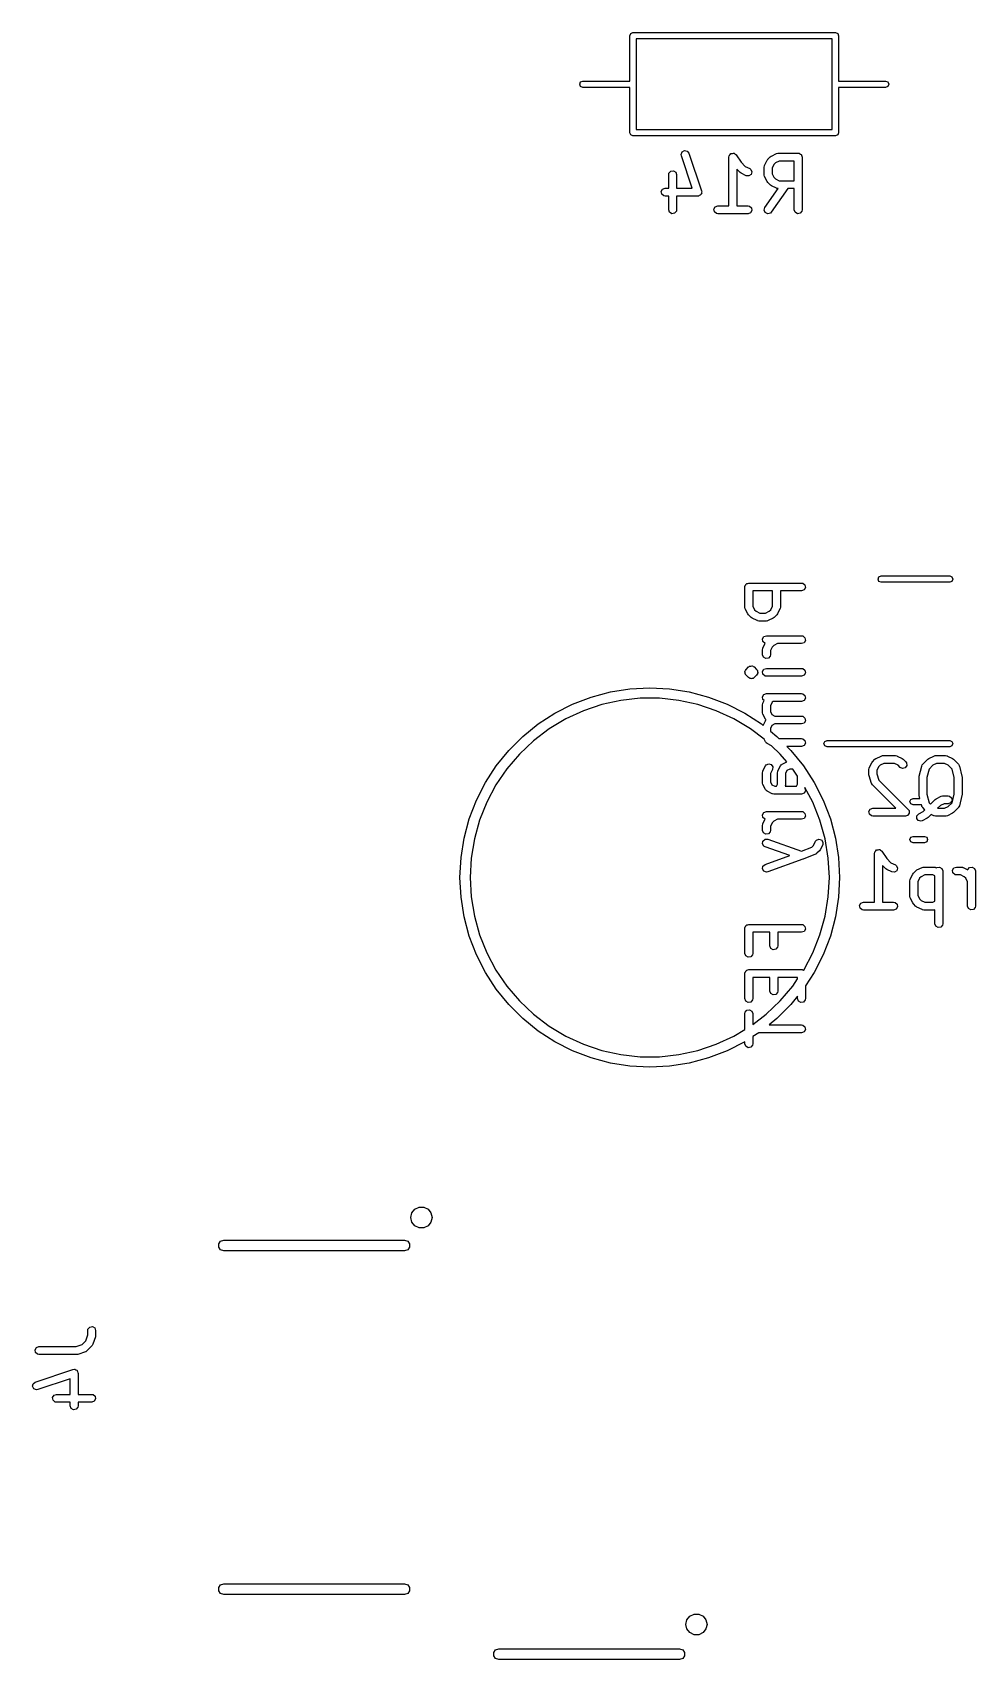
# Model space of a CAD drawing. Extents: x 18.8 to 66.9, y -79.6 to -14.3.
# Drawn here: x 18.79 to 36.67, y -45.22 to -14.35 of the extents above; entities that cross this region are included whole.
import ezdxf

# ---------------------------------------------------------------- set-up
doc = ezdxf.new("R2010")
doc.units = 0
doc.layers.add('BLACK', color=7, linetype='CONTINUOUS')

msp = doc.modelspace()

# ---------------------------------------------------------------- linework, layer by layer
at = {"layer": 'BLACK', "linetype": 'CONTINUOUS'}
for p, q in [((30.12, -14.41), (30.1376, -14.3676)), ((30.12, -15.27), (30.12, -14.41)), ((30.1376, -14.3676), (30.18, -14.35)), ((30.18, -14.35), (34.02, -14.35)), ((30.24, -14.47), (30.24, -16.19)), ((33.96, -14.47), (30.24, -14.47)), ((33.96, -16.19), (33.96, -14.47)), ((34.02, -14.35), (34.0624, -14.3676)), ((34.0624, -14.3676), (34.08, -14.41)), ((34.08, -14.41), (34.08, -15.27)), ((29.17, -15.33), (29.1876, -15.2876)), ((29.1876, -15.3724), (29.17, -15.33)), ((29.1876, -15.2876), (29.23, -15.27)), ((29.23, -15.39), (29.1876, -15.3724)), ((29.23, -15.27), (30.12, -15.27)), ((30.12, -15.39), (29.23, -15.39)), ((30.12, -16.25), (30.12, -15.39)), ((34.08, -15.27), (34.97, -15.27)), ((34.97, -15.39), (34.08, -15.39)), ((34.08, -15.39), (34.08, -16.25)), ((34.97, -15.27), (35.0124, -15.2876)), ((35.0124, -15.3724), (34.97, -15.39)), ((35.0124, -15.2876), (35.03, -15.33)), ((35.03, -15.33), (35.0124, -15.3724)), ((30.1376, -16.2924), (30.12, -16.25)), ((30.18, -16.31), (30.1376, -16.2924)), ((34.02, -16.31), (30.18, -16.31)), ((30.24, -16.19), (33.96, -16.19)), ((34.0624, -16.2924), (34.02, -16.31)), ((34.08, -16.25), (34.0624, -16.2924)), ((31.0965, -16.663), (31.1153, -16.6152)), ((31.1003, -16.6887), (31.0965, -16.663)), ((31.1153, -16.6152), (31.1604, -16.5908)), ((31.1604, -16.5908), (31.2107, -16.6011)), ((31.2107, -16.6011), (31.2426, -16.6413)), ((31.2426, -16.6413), (31.4807, -17.3556)), ((32.009, -16.6794), (32.0247, -16.6643)), ((32.0247, -16.6643), (32.0387, -16.6477)), ((32.0387, -16.6477), (32.0429, -16.6469)), ((32.0429, -16.6469), (32.0461, -16.6439)), ((32.0461, -16.6439), (32.0678, -16.6425)), ((32.0678, -16.6425), (32.0892, -16.6388)), ((32.0892, -16.6388), (32.0929, -16.6409)), ((32.0929, -16.6409), (32.0973, -16.6406)), ((32.0973, -16.6406), (32.1148, -16.6535)), ((32.1148, -16.6535), (32.1336, -16.6644)), ((32.1336, -16.6644), (32.1351, -16.6685)), ((32.8046, -16.6932), (32.8998, -16.6455)), ((32.8998, -16.6455), (32.9248, -16.6381)), ((32.9248, -16.6381), (32.9291, -16.6392)), ((32.9291, -16.6392), (32.9333, -16.6376)), ((32.9333, -16.6376), (33.3143, -16.6376)), ((33.3143, -16.6376), (33.324, -16.6393)), ((33.324, -16.6393), (33.3273, -16.6388)), ((33.3273, -16.6388), (33.3302, -16.6404)), ((33.3302, -16.6404), (33.3399, -16.6421)), ((33.3399, -16.6421), (33.3549, -16.6547)), ((33.3549, -16.6547), (33.3717, -16.6644)), ((33.3717, -16.6644), (33.3741, -16.6708)), ((30.8958, -16.981), (30.9464, -16.9721)), ((30.9464, -16.9721), (30.9908, -16.9977)), ((31.3055, -17.3043), (31.1003, -16.6887)), ((32.0012, -16.7126), (32.0057, -16.687)), ((32.0012, -17.6376), (32.0012, -16.7126)), ((32.0057, -16.687), (32.0085, -16.6837)), ((32.0085, -16.6837), (32.009, -16.6794)), ((32.1351, -16.6685), (32.1386, -16.671)), ((32.1386, -16.671), (32.2297, -16.8077)), ((32.2136, -17.0037), (32.1512, -16.9413)), ((32.1512, -16.9413), (32.1512, -17.6376)), ((32.2297, -16.8077), (32.3111, -16.8891)), ((32.3111, -16.8891), (32.3954, -16.9313)), ((32.3954, -16.9313), (32.4164, -16.9468)), ((32.4164, -16.9468), (32.4368, -16.9938)), ((32.6679, -16.9031), (32.6724, -16.8774)), ((32.6679, -17.046), (32.6679, -16.9031)), ((32.6724, -16.8774), (32.6753, -16.874)), ((32.6753, -16.874), (32.6758, -16.8696)), ((32.6758, -16.8696), (32.7234, -16.7743)), ((32.7234, -16.7743), (32.7368, -16.7563)), ((32.7368, -16.7563), (32.7374, -16.7548)), ((32.7374, -16.7548), (32.7851, -16.7072)), ((32.7851, -16.7072), (32.8034, -16.6943)), ((32.8034, -16.6943), (32.8046, -16.6932)), ((32.8521, -16.8523), (32.8179, -16.9208)), ((32.8179, -16.9208), (32.8179, -17.0282)), ((32.8825, -16.8219), (32.8521, -16.8523)), ((32.951, -16.7876), (32.8825, -16.8219)), ((33.2393, -16.7876), (32.951, -16.7876)), ((33.2393, -17.1614), (33.2393, -16.7876)), ((33.3741, -16.6708), (33.3792, -16.6751)), ((33.3792, -16.6751), (33.3826, -16.6943)), ((33.3826, -16.6943), (33.3893, -16.7126)), ((33.3893, -16.7126), (33.3893, -17.7126)), ((30.8583, -17.046), (30.8629, -17.0203)), ((30.8583, -17.3043), (30.8583, -17.046)), ((30.8629, -17.0203), (30.8958, -16.981)), ((30.9908, -16.9977), (31.0083, -17.046)), ((31.0083, -17.046), (31.0083, -17.3043)), ((32.2151, -17.0044), (32.2136, -17.0037)), ((32.2331, -17.0178), (32.2151, -17.0044)), ((32.3284, -17.0654), (32.2331, -17.0178)), ((32.3793, -17.0713), (32.3284, -17.0654)), ((32.4221, -17.043), (32.3793, -17.0713)), ((32.4368, -16.9938), (32.4221, -17.043)), ((32.6694, -17.0502), (32.6679, -17.046)), ((32.6683, -17.0545), (32.6694, -17.0502)), ((32.6758, -17.0795), (32.6683, -17.0545)), ((32.7234, -17.1747), (32.6758, -17.0795)), ((32.7246, -17.1759), (32.7234, -17.1747)), ((32.7374, -17.1942), (32.7246, -17.1759)), ((32.7851, -17.2418), (32.7374, -17.1942)), ((32.7865, -17.2425), (32.7851, -17.2418)), ((32.8046, -17.2559), (32.7865, -17.2425)), ((32.8998, -17.3035), (32.8046, -17.2559)), ((32.8179, -17.0282), (32.8521, -17.0968)), ((32.8521, -17.0968), (32.8825, -17.1272)), ((32.8825, -17.1272), (32.951, -17.1614)), ((32.951, -17.1614), (33.2393, -17.1614)), ((30.7166, -17.3663), (30.7423, -17.3218)), ((30.7255, -17.4168), (30.7166, -17.3663)), ((30.7648, -17.4498), (30.7255, -17.4168)), ((30.7423, -17.3218), (30.7905, -17.3043)), ((30.7905, -17.4543), (30.7648, -17.4498)), ((30.7905, -17.3043), (30.8583, -17.3043)), ((30.8583, -17.4543), (30.7905, -17.4543)), ((30.8583, -17.7126), (30.8583, -17.4543)), ((31.0083, -17.3043), (31.3055, -17.3043)), ((31.4095, -17.4543), (31.0083, -17.4543)), ((31.0083, -17.4543), (31.0083, -17.7126)), ((31.4149, -17.4523), (31.4095, -17.4543)), ((31.4205, -17.4535), (31.4149, -17.4523)), ((31.4385, -17.4437), (31.4205, -17.4535)), ((31.4577, -17.4367), (31.4385, -17.4437)), ((31.4606, -17.4318), (31.4577, -17.4367)), ((31.4656, -17.429), (31.4606, -17.4318)), ((31.4732, -17.41), (31.4656, -17.429)), ((31.4834, -17.3923), (31.4732, -17.41)), ((31.4807, -17.3556), (31.4845, -17.3813)), ((31.4845, -17.3813), (31.4824, -17.3867)), ((31.4824, -17.3867), (31.4834, -17.3923)), ((32.6814, -17.6696), (32.9323, -17.3112)), ((33.1152, -17.3114), (32.8043, -17.7556)), ((32.9042, -17.304), (32.8998, -17.3035)), ((32.9077, -17.3069), (32.9042, -17.304)), ((32.9323, -17.3112), (32.9077, -17.3069)), ((33.2393, -17.3114), (33.1152, -17.3114)), ((33.2393, -17.7126), (33.2393, -17.3114)), ((30.8759, -17.7608), (30.8583, -17.7126)), ((30.9203, -17.7865), (30.8759, -17.7608)), ((30.9708, -17.7776), (30.9203, -17.7865)), ((31.0038, -17.7383), (30.9708, -17.7776)), ((31.0083, -17.7126), (31.0038, -17.7383)), ((31.7166, -17.6996), (31.7423, -17.6552)), ((31.7255, -17.7501), (31.7166, -17.6996)), ((31.7648, -17.7831), (31.7255, -17.7501)), ((31.7423, -17.6552), (31.7905, -17.6376)), ((31.7905, -17.7876), (31.7648, -17.7831)), ((31.7905, -17.6376), (32.0012, -17.6376)), ((32.3619, -17.7876), (31.7905, -17.7876)), ((32.1512, -17.6376), (32.3619, -17.6376)), ((32.3619, -17.6376), (32.3876, -17.6421)), ((32.4101, -17.7701), (32.3619, -17.7876)), ((32.3876, -17.6421), (32.4269, -17.6751)), ((32.4358, -17.7256), (32.4101, -17.7701)), ((32.4269, -17.6751), (32.4358, -17.7256)), ((32.6681, -17.7192), (32.6814, -17.6696)), ((32.6898, -17.7657), (32.6681, -17.7192)), ((32.7363, -17.7873), (32.6898, -17.7657)), ((32.7859, -17.774), (32.7363, -17.7873)), ((32.8043, -17.7556), (32.7859, -17.774)), ((33.2568, -17.7608), (33.2393, -17.7126)), ((33.3013, -17.7865), (33.2568, -17.7608)), ((33.3518, -17.7776), (33.3013, -17.7865)), ((33.3848, -17.7383), (33.3518, -17.7776)), ((33.3893, -17.7126), (33.3848, -17.7383)), ((34.8275, -24.72), (34.8451, -24.6776)), ((34.8451, -24.6776), (34.8875, -24.66)), ((34.8875, -24.66), (35.5375, -24.66)), ((35.5375, -24.66), (36.1875, -24.66)), ((36.1875, -24.66), (36.2299, -24.6776)), ((36.2299, -24.6776), (36.2475, -24.72)), ((32.3026, -24.8681), (32.3043, -24.8584)), ((32.3026, -25.249), (32.3026, -24.8681)), ((32.3038, -24.8551), (32.3054, -24.8522)), ((32.3043, -24.8584), (32.3038, -24.8551)), ((32.3054, -24.8522), (32.3071, -24.8424)), ((32.3071, -24.8424), (32.3197, -24.8275)), ((32.3197, -24.8275), (32.3294, -24.8106)), ((32.3294, -24.8106), (32.3358, -24.8083)), ((32.3358, -24.8083), (32.3401, -24.8031)), ((32.3401, -24.8031), (32.3593, -24.7998)), ((32.3593, -24.7998), (32.3776, -24.7931)), ((32.3776, -24.7931), (33.3776, -24.7931)), ((32.8264, -24.9431), (32.4526, -24.9431)), ((32.4526, -24.9431), (32.4526, -25.2313)), ((32.8264, -25.2313), (32.8264, -24.9431)), ((33.3776, -24.9431), (32.9764, -24.9431)), ((32.9764, -24.9431), (32.9764, -25.249)), ((33.3776, -24.7931), (33.4033, -24.7976)), ((33.4258, -24.9255), (33.3776, -24.9431)), ((33.4033, -24.7976), (33.4426, -24.8306)), ((33.4515, -24.8811), (33.4258, -24.9255)), ((33.4426, -24.8306), (33.4515, -24.8811)), ((34.8451, -24.7624), (34.8275, -24.72)), ((34.8875, -24.78), (34.8451, -24.7624)), ((35.5375, -24.78), (34.8875, -24.78)), ((36.1875, -24.78), (35.5375, -24.78)), ((36.2299, -24.7624), (36.1875, -24.78)), ((36.2475, -24.72), (36.2299, -24.7624)), ((32.3042, -25.2533), (32.3026, -25.249)), ((32.3031, -25.2576), (32.3042, -25.2533)), ((32.3105, -25.2826), (32.3031, -25.2576)), ((32.3582, -25.3778), (32.3105, -25.2826)), ((32.4526, -25.2313), (32.4869, -25.2999)), ((32.4869, -25.2999), (32.5173, -25.3303)), ((32.7618, -25.3303), (32.7922, -25.2999)), ((32.7922, -25.2999), (32.8264, -25.2313)), ((32.9685, -25.2826), (32.9209, -25.3778)), ((32.969, -25.2781), (32.9685, -25.2826)), ((32.9719, -25.2747), (32.969, -25.2781)), ((32.9764, -25.249), (32.9719, -25.2747)), ((32.3593, -25.379), (32.3582, -25.3778)), ((32.3722, -25.3973), (32.3593, -25.379)), ((32.4198, -25.4449), (32.3722, -25.3973)), ((32.4213, -25.4456), (32.4198, -25.4449)), ((32.4393, -25.459), (32.4213, -25.4456)), ((32.5346, -25.5066), (32.4393, -25.459)), ((32.5173, -25.3303), (32.5858, -25.3645)), ((32.539, -25.5071), (32.5346, -25.5066)), ((32.5424, -25.51), (32.539, -25.5071)), ((32.5681, -25.5145), (32.5424, -25.51)), ((32.711, -25.5145), (32.5681, -25.5145)), ((32.5858, -25.3645), (32.6932, -25.3645)), ((32.6932, -25.3645), (32.7618, -25.3303)), ((32.7152, -25.513), (32.711, -25.5145)), ((32.7195, -25.514), (32.7152, -25.513)), ((32.7445, -25.5066), (32.7195, -25.514)), ((32.8397, -25.459), (32.7445, -25.5066)), ((32.8409, -25.4578), (32.8397, -25.459)), ((32.8592, -25.4449), (32.8409, -25.4578)), ((32.9068, -25.3973), (32.8592, -25.4449)), ((32.9075, -25.3958), (32.9068, -25.3973)), ((32.9209, -25.3778), (32.9075, -25.3958)), ((32.6371, -25.8551), (32.6627, -25.8106)), ((32.646, -25.9056), (32.6371, -25.8551)), ((32.6853, -25.9386), (32.646, -25.9056)), ((32.6627, -25.8106), (32.711, -25.7931)), ((32.711, -25.7931), (33.3776, -25.7931)), ((33.3776, -25.7931), (33.4033, -25.7976)), ((33.4258, -25.9255), (33.3776, -25.9431)), ((33.4033, -25.7976), (33.4426, -25.8306)), ((33.4515, -25.8811), (33.4258, -25.9255)), ((33.4426, -25.8306), (33.4515, -25.8811)), ((32.636, -26.0586), (32.6405, -26.0329)), ((32.636, -26.1538), (32.636, -26.0586)), ((32.6535, -26.202), (32.636, -26.1538)), ((32.6405, -26.0329), (32.6434, -26.0295)), ((32.6434, -26.0295), (32.6439, -26.025)), ((32.6439, -26.025), (32.687, -25.9389)), ((32.6979, -26.2277), (32.6535, -26.202)), ((32.687, -25.9389), (32.6853, -25.9386)), ((32.7485, -26.2188), (32.6979, -26.2277)), ((32.7814, -26.1795), (32.7485, -26.2188)), ((32.786, -26.1538), (32.7814, -26.1795)), ((32.8202, -26.0078), (32.786, -26.0763)), ((32.786, -26.0763), (32.786, -26.1538)), ((32.8506, -25.9774), (32.8202, -26.0078)), ((32.9191, -25.9431), (32.8506, -25.9774)), ((33.3776, -25.9431), (32.9191, -25.9431)), ((32.3029, -26.4806), (32.3044, -26.4775)), ((32.3079, -26.4994), (32.3029, -26.4806)), ((32.3038, -26.4741), (32.3055, -26.4711)), ((32.3044, -26.4775), (32.3038, -26.4741)), ((32.3052, -26.4677), (32.3164, -26.4518)), ((32.3055, -26.4711), (32.3052, -26.4677)), ((32.3096, -26.5188), (32.3079, -26.4994)), ((32.3123, -26.5227), (32.3096, -26.5188)), ((32.3127, -26.5246), (32.3123, -26.5227)), ((32.3152, -26.5268), (32.3127, -26.5246)), ((32.3153, -26.5269), (32.3152, -26.5268)), ((32.3162, -26.5302), (32.3153, -26.5269)), ((32.3189, -26.5321), (32.3162, -26.5302)), ((32.3164, -26.4518), (32.3246, -26.4341)), ((32.3246, -26.5402), (32.3189, -26.5321)), ((32.3246, -26.4341), (32.3722, -26.3865)), ((32.3722, -26.5878), (32.3246, -26.5402)), ((32.3722, -26.3865), (32.3803, -26.3808)), ((32.3803, -26.3808), (32.3822, -26.3781)), ((32.3822, -26.3781), (32.3854, -26.3772)), ((32.3854, -26.3772), (32.3935, -26.3716)), ((32.3935, -26.3716), (32.413, -26.3699)), ((32.413, -26.3699), (32.4318, -26.3648)), ((32.4318, -26.3648), (32.4379, -26.3677)), ((32.4379, -26.3677), (32.4446, -26.3671)), ((32.4446, -26.3671), (32.4606, -26.3783)), ((32.4606, -26.3783), (32.4783, -26.3865)), ((32.4783, -26.3865), (32.5259, -26.4341)), ((32.5259, -26.5402), (32.4783, -26.5878)), ((32.5259, -26.4341), (32.5316, -26.4422)), ((32.5341, -26.5225), (32.5259, -26.5402)), ((32.5316, -26.4422), (32.5343, -26.4441)), ((32.5453, -26.5066), (32.5341, -26.5225)), ((32.5343, -26.4441), (32.5352, -26.4473)), ((32.5352, -26.4473), (32.5353, -26.4475)), ((32.5353, -26.4475), (32.5378, -26.4496)), ((32.5378, -26.4496), (32.5382, -26.4516)), ((32.5382, -26.4516), (32.5408, -26.4554)), ((32.5408, -26.4554), (32.5425, -26.4749)), ((32.5425, -26.4749), (32.5476, -26.4937)), ((32.5467, -26.5002), (32.545, -26.5031)), ((32.545, -26.5031), (32.5453, -26.5066)), ((32.5476, -26.4937), (32.5461, -26.4968)), ((32.5461, -26.4968), (32.5467, -26.5002)), ((32.6371, -26.4741), (32.6627, -26.4297)), ((32.646, -26.5246), (32.6371, -26.4741)), ((32.6853, -26.5576), (32.646, -26.5246)), ((32.6627, -26.4297), (32.711, -26.4121)), ((32.711, -26.4121), (33.3776, -26.4121)), ((33.3776, -26.4121), (33.4033, -26.4167)), ((33.4033, -26.4167), (33.4426, -26.4496)), ((33.4515, -26.5002), (33.4258, -26.5446)), ((33.4426, -26.4496), (33.4515, -26.5002)), ((29.7515, -26.8587), (30.1237, -26.7997)), ((30.1237, -26.7997), (30.5, -26.78)), ((30.5, -26.78), (30.8763, -26.7997)), ((30.8763, -26.7997), (31.2485, -26.8587)), ((32.3899, -26.596), (32.3722, -26.5878)), ((32.4058, -26.6072), (32.3899, -26.596)), ((32.4126, -26.6066), (32.4058, -26.6072)), ((32.4187, -26.6095), (32.4126, -26.6066)), ((32.4375, -26.6044), (32.4187, -26.6095)), ((32.4569, -26.6027), (32.4375, -26.6044)), ((32.465, -26.5971), (32.4569, -26.6027)), ((32.4683, -26.5962), (32.465, -26.5971)), ((32.4702, -26.5935), (32.4683, -26.5962)), ((32.4783, -26.5878), (32.4702, -26.5935)), ((32.711, -26.5621), (32.6853, -26.5576)), ((33.3776, -26.5621), (32.711, -26.5621)), ((33.4258, -26.5446), (33.3776, -26.5621)), ((28.7, -27.2623), (29.0357, -27.0912)), ((29.0357, -27.0912), (29.3875, -26.9562)), ((29.5891, -27.0991), (29.2397, -27.2168)), ((29.3875, -26.9562), (29.7515, -26.8587)), ((29.9491, -27.0199), (29.5891, -27.0991)), ((30.3157, -26.98), (29.9491, -27.0199)), ((30.6843, -26.98), (30.3157, -26.98)), ((31.0509, -27.0199), (30.6843, -26.98)), ((31.4109, -27.0991), (31.0509, -27.0199)), ((31.2485, -26.8587), (31.6125, -26.9562)), ((31.7603, -27.2168), (31.4109, -27.0991)), ((31.6125, -26.9562), (31.9643, -27.0912)), ((31.9643, -27.0912), (32.3, -27.2623)), ((32.636, -27.1062), (32.6405, -27.0805)), ((32.636, -27.249), (32.636, -27.1062)), ((32.6371, -26.9503), (32.6627, -26.9059)), ((32.646, -27.0008), (32.6371, -26.9503)), ((32.6405, -27.0805), (32.6434, -27.0771)), ((32.6434, -27.0771), (32.6439, -27.0726)), ((32.6439, -27.0726), (32.6698, -27.0208)), ((32.6698, -27.0208), (32.646, -27.0008)), ((32.6627, -26.9059), (32.711, -26.8883)), ((32.711, -26.8883), (33.3776, -26.8883)), ((32.8202, -27.0554), (32.786, -27.1239)), ((32.786, -27.1239), (32.786, -27.2313)), ((32.8373, -27.0383), (32.8202, -27.0554)), ((33.3776, -27.0383), (32.8373, -27.0383)), ((33.3776, -26.8883), (33.4033, -26.8929)), ((33.4258, -27.0208), (33.3776, -27.0383)), ((33.4033, -26.8929), (33.4426, -26.9258)), ((33.4515, -26.9764), (33.4258, -27.0208)), ((33.4426, -26.9258), (33.4515, -26.9764)), ((28.0911, -27.7047), (28.384, -27.4675)), ((28.384, -27.4675), (28.7, -27.2623)), ((28.9051, -27.3716), (28.5892, -27.5617)), ((29.2397, -27.2168), (28.9051, -27.3716)), ((32.0949, -27.3716), (31.7603, -27.2168)), ((32.4108, -27.5617), (32.0949, -27.3716)), ((32.3, -27.2623), (32.616, -27.4675)), ((32.616, -27.4675), (32.6478, -27.4933)), ((32.6375, -27.2533), (32.636, -27.249)), ((32.6364, -27.2576), (32.6375, -27.2533)), ((32.6439, -27.2826), (32.6364, -27.2576)), ((32.6915, -27.3778), (32.6439, -27.2826)), ((32.6478, -27.4933), (32.6915, -27.406)), ((32.6996, -27.3855), (32.6915, -27.3778)), ((32.6915, -27.406), (32.7022, -27.3915)), ((32.7022, -27.3915), (32.6996, -27.3855)), ((32.786, -27.2313), (32.8145, -27.2884)), ((32.8145, -27.2884), (32.8715, -27.3169)), ((32.8715, -27.4669), (32.8145, -27.4954)), ((32.8715, -27.3169), (33.3776, -27.3169)), ((33.3776, -27.4669), (32.8715, -27.4669)), ((33.3776, -27.3169), (33.4033, -27.3214)), ((33.4258, -27.4494), (33.3776, -27.4669)), ((33.4033, -27.3214), (33.4426, -27.3544)), ((33.4515, -27.4049), (33.4258, -27.4494)), ((33.4426, -27.3544), (33.4515, -27.4049)), ((27.8247, -27.9711), (28.0911, -27.7047)), ((28.5892, -27.5617), (28.2957, -27.7848)), ((32.6662, -27.7559), (32.4108, -27.5617)), ((32.6915, -27.8064), (32.6662, -27.7559)), ((32.8145, -27.4954), (32.786, -27.5525)), ((32.786, -27.5525), (32.786, -27.6051)), ((32.786, -27.6051), (32.9089, -27.7047)), ((32.9089, -27.7047), (32.9497, -27.7455)), ((32.9497, -27.7455), (33.3776, -27.7455)), ((33.3776, -27.7455), (33.4033, -27.75)), ((33.4033, -27.75), (33.4426, -27.783)), ((27.5875, -28.264), (27.8247, -27.9711)), ((28.028, -28.0384), (27.7893, -28.3194)), ((28.2957, -27.7848), (28.028, -28.0384)), ((32.6996, -27.8141), (32.6915, -27.8064)), ((32.7041, -27.8244), (32.6996, -27.8141)), ((32.725, -27.8399), (32.7041, -27.8244)), ((32.8044, -27.8796), (32.725, -27.8399)), ((32.972, -28.0384), (32.8044, -27.8796)), ((33.0975, -28.1862), (32.972, -28.0384)), ((33.3776, -27.8955), (33.0997, -27.8955)), ((33.0997, -27.8955), (33.1753, -27.9711)), ((33.1753, -27.9711), (33.4125, -28.264)), ((33.4258, -27.8779), (33.3776, -27.8955)), ((33.4515, -27.8335), (33.4258, -27.8779)), ((33.4426, -27.783), (33.4515, -27.8335)), ((33.8025, -27.84), (33.8201, -27.7976)), ((33.8201, -27.8824), (33.8025, -27.84)), ((33.8201, -27.7976), (33.8625, -27.78)), ((33.8625, -27.9), (33.8201, -27.8824)), ((33.8625, -27.78), (35.5375, -27.78)), ((35.5375, -27.9), (33.8625, -27.9)), ((34.7897, -28.1232), (34.8849, -28.0755)), ((34.8849, -28.0755), (34.9099, -28.0681)), ((34.9099, -28.0681), (34.9142, -28.0692)), ((34.9142, -28.0692), (34.9185, -28.0676)), ((34.9185, -28.0676), (35.1565, -28.0676)), ((35.1565, -28.0676), (35.1822, -28.0721)), ((35.1822, -28.0721), (35.1856, -28.075)), ((35.1856, -28.075), (35.1901, -28.0755)), ((35.1901, -28.0755), (35.2853, -28.1232)), ((35.5375, -27.78), (36.1875, -27.78)), ((36.1875, -27.9), (35.5375, -27.9)), ((35.7897, -28.1232), (35.8849, -28.0755)), ((35.8849, -28.0755), (35.9099, -28.0681)), ((35.9099, -28.0681), (35.9142, -28.0692)), ((35.9142, -28.0692), (35.9185, -28.0676)), ((35.9185, -28.0676), (36.1089, -28.0676)), ((36.1089, -28.0676), (36.1346, -28.0721)), ((36.1346, -28.0721), (36.138, -28.075)), ((36.138, -28.075), (36.1425, -28.0755)), ((36.1425, -28.0755), (36.2377, -28.1232)), ((36.1875, -27.78), (36.2299, -27.7976)), ((36.2299, -27.8824), (36.1875, -27.9)), ((36.2299, -27.7976), (36.2475, -27.84)), ((36.2475, -27.84), (36.2299, -27.8824)), ((27.3823, -28.58), (27.5875, -28.264)), ((27.7893, -28.3194), (27.5824, -28.6245)), ((32.636, -28.3919), (32.6405, -28.3663)), ((32.636, -28.5824), (32.636, -28.3919)), ((32.6405, -28.3663), (32.6434, -28.3628)), ((32.6434, -28.3628), (32.6439, -28.3584)), ((32.6439, -28.3584), (32.6915, -28.2631)), ((32.6915, -28.2631), (32.707, -28.2422)), ((32.707, -28.2422), (32.7541, -28.2218)), ((32.7541, -28.2218), (32.8033, -28.2364)), ((32.8257, -28.3302), (32.786, -28.4096)), ((32.8033, -28.2364), (32.8315, -28.2792)), ((32.8315, -28.2792), (32.8257, -28.3302)), ((32.9217, -28.3919), (32.9262, -28.3663)), ((32.9217, -28.6123), (32.9217, -28.3919)), ((32.9262, -28.3663), (32.9291, -28.3628)), ((32.9291, -28.3628), (32.9296, -28.3584)), ((32.9296, -28.3584), (32.9772, -28.2631)), ((32.9772, -28.2631), (32.9927, -28.2422)), ((32.9927, -28.2422), (33.003, -28.2377)), ((33.003, -28.2377), (33.0107, -28.2296)), ((33.0107, -28.2296), (33.0975, -28.1862)), ((33.1002, -28.3526), (33.0717, -28.4096)), ((33.1572, -28.324), (33.1002, -28.3526)), ((33.2139, -28.324), (33.1572, -28.324)), ((33.3026, -28.455), (33.2139, -28.324)), ((33.4125, -28.264), (33.6177, -28.58)), ((34.653, -28.3331), (34.6575, -28.3074)), ((34.653, -28.4283), (34.653, -28.3331)), ((34.6575, -28.3074), (34.6604, -28.304)), ((34.6604, -28.304), (34.6609, -28.2996)), ((34.6609, -28.2996), (34.7085, -28.2043)), ((34.7085, -28.2043), (34.7219, -28.1863)), ((34.7219, -28.1863), (34.7226, -28.1848)), ((34.7226, -28.1848), (34.7702, -28.1372)), ((34.7702, -28.1372), (34.7885, -28.1243)), ((34.7885, -28.1243), (34.7897, -28.1232)), ((34.8372, -28.2823), (34.803, -28.3508)), ((34.803, -28.3508), (34.803, -28.4162)), ((34.8676, -28.2519), (34.8372, -28.2823)), ((34.9362, -28.2176), (34.8676, -28.2519)), ((35.1388, -28.2176), (34.9362, -28.2176)), ((35.2074, -28.2519), (35.1388, -28.2176)), ((35.2464, -28.2909), (35.2074, -28.2519)), ((35.2929, -28.3126), (35.2464, -28.2909)), ((35.2853, -28.1232), (35.3033, -28.1365)), ((35.3424, -28.2993), (35.2929, -28.3126)), ((35.3033, -28.1365), (35.3048, -28.1372)), ((35.3048, -28.1372), (35.3524, -28.1848)), ((35.3718, -28.2573), (35.3424, -28.2993)), ((35.3524, -28.1848), (35.3674, -28.2062)), ((35.3674, -28.2062), (35.3718, -28.2573)), ((35.6076, -28.4578), (35.6552, -28.2673)), ((35.6552, -28.2673), (35.6658, -28.2435)), ((35.6658, -28.2435), (35.6718, -28.2391)), ((35.6718, -28.2391), (35.6749, -28.2324)), ((35.6749, -28.2324), (35.7702, -28.1372)), ((35.7957, -28.3238), (35.7554, -28.4852)), ((35.7702, -28.1372), (35.7885, -28.1243)), ((35.7885, -28.1243), (35.7897, -28.1232)), ((35.8676, -28.2519), (35.7957, -28.3238)), ((35.9362, -28.2176), (35.8676, -28.2519)), ((36.0912, -28.2176), (35.9362, -28.2176)), ((36.1597, -28.2519), (36.0912, -28.2176)), ((36.2317, -28.3238), (36.1597, -28.2519)), ((36.272, -28.4852), (36.2317, -28.3238)), ((36.2377, -28.1232), (36.2557, -28.1365)), ((36.2557, -28.1365), (36.2572, -28.1372)), ((36.2572, -28.1372), (36.3524, -28.2324)), ((36.3524, -28.2324), (36.3674, -28.2538)), ((36.3674, -28.2538), (36.368, -28.2612)), ((36.368, -28.2612), (36.3722, -28.2673)), ((36.3722, -28.2673), (36.4198, -28.4578)), ((27.2112, -28.9157), (27.3823, -28.58)), ((27.5824, -28.6245), (27.4097, -28.9503)), ((32.6375, -28.5866), (32.636, -28.5824)), ((32.6364, -28.591), (32.6375, -28.5866)), ((32.6439, -28.6159), (32.6364, -28.591)), ((32.6915, -28.7112), (32.6439, -28.6159)), ((32.786, -28.4096), (32.786, -28.5647)), ((32.786, -28.5647), (32.8145, -28.6217)), ((32.8145, -28.6217), (32.8715, -28.6502)), ((32.8715, -28.6502), (32.9027, -28.6502)), ((32.9027, -28.6502), (32.9217, -28.6123)), ((33.0717, -28.63), (33.0681, -28.6502)), ((33.0681, -28.6502), (33.2836, -28.6502)), ((33.0717, -28.4096), (33.0717, -28.63)), ((33.2836, -28.6502), (33.3026, -28.6123)), ((33.3026, -28.6123), (33.3026, -28.455)), ((33.4416, -28.6698), (33.4355, -28.6818)), ((33.4355, -28.6818), (33.4426, -28.6877)), ((33.5903, -28.9503), (33.4416, -28.6698)), ((33.4426, -28.6877), (33.4515, -28.7383)), ((33.6177, -28.58), (33.7888, -28.9157)), ((34.6535, -28.4299), (34.653, -28.4283)), ((34.6568, -28.452), (34.6535, -28.4299)), ((34.7044, -28.5949), (34.6568, -28.452)), ((34.7072, -28.5984), (34.7044, -28.5949)), ((34.7076, -28.6029), (34.7072, -28.5984)), ((34.7226, -28.6242), (34.7076, -28.6029)), ((35.166, -29.0676), (34.7226, -28.6242)), ((34.803, -28.4162), (34.8411, -28.5307)), ((34.8411, -28.5307), (35.4001, -29.0896)), ((35.6054, -28.476), (35.608, -28.4612)), ((35.6054, -28.8093), (35.6054, -28.476)), ((35.608, -28.4612), (35.6076, -28.4578)), ((35.7554, -28.4852), (35.7554, -28.8001)), ((36.272, -28.8001), (36.272, -28.4852)), ((36.4198, -28.4578), (36.4208, -28.4727)), ((36.4208, -28.4727), (36.422, -28.476)), ((36.422, -28.476), (36.422, -28.8093)), ((27.0762, -29.2675), (27.2112, -28.9157)), ((27.4097, -28.9503), (27.2732, -29.2928)), ((32.6996, -28.7189), (32.6915, -28.7112)), ((32.7041, -28.7292), (32.6996, -28.7189)), ((32.725, -28.7447), (32.7041, -28.7292)), ((32.8203, -28.7923), (32.725, -28.7447)), ((32.8247, -28.7928), (32.8203, -28.7923)), ((32.8282, -28.7957), (32.8247, -28.7928)), ((32.8538, -28.8002), (32.8282, -28.7957)), ((33.3776, -28.8002), (32.8538, -28.8002)), ((33.4258, -28.7827), (33.3776, -28.8002)), ((33.4515, -28.7383), (33.4258, -28.7827)), ((33.7268, -29.2928), (33.5903, -28.9503)), ((33.7888, -28.9157), (33.9238, -29.2675)), ((35.4322, -28.94), (35.4497, -28.8976)), ((35.4497, -28.9824), (35.4322, -28.94)), ((35.4497, -28.8976), (35.4922, -28.88)), ((35.4922, -29), (35.4497, -28.9824)), ((35.4922, -28.88), (35.6207, -28.88)), ((35.6507, -29), (35.4922, -29)), ((35.6065, -28.8125), (35.6054, -28.8093)), ((35.6076, -28.8275), (35.6065, -28.8125)), ((35.6207, -28.88), (35.6076, -28.8275)), ((35.6552, -29.018), (35.6507, -29)), ((35.7554, -28.8001), (35.7957, -28.9614)), ((35.7957, -28.9614), (35.8232, -28.9889)), ((35.8232, -28.9889), (35.913, -28.8991)), ((35.913, -28.8991), (35.9314, -28.8862)), ((35.9314, -28.8862), (35.9325, -28.8851)), ((35.9325, -28.8851), (36.0278, -28.8374)), ((36.079, -28.9795), (36.0105, -29.0138)), ((36.0278, -28.8374), (36.0527, -28.83)), ((36.0527, -28.83), (36.0571, -28.8311)), ((36.0571, -28.8311), (36.0613, -28.8295)), ((36.0613, -28.8295), (36.1565, -28.8295)), ((36.1565, -28.9795), (36.079, -28.9795)), ((36.1565, -28.8295), (36.1822, -28.834)), ((36.2048, -28.962), (36.1565, -28.9795)), ((36.1597, -29.0334), (36.2317, -28.9614)), ((36.1822, -28.834), (36.2215, -28.867)), ((36.2304, -28.9175), (36.2048, -28.962)), ((36.2215, -28.867), (36.2304, -28.9175)), ((36.2317, -28.9614), (36.272, -28.8001)), ((36.4198, -28.8275), (36.3722, -29.018)), ((36.422, -28.8093), (36.4194, -28.824)), ((36.4194, -28.824), (36.4198, -28.8275)), ((26.9787, -29.6315), (27.0762, -29.2675)), ((27.2732, -29.2928), (27.1746, -29.648)), ((32.6371, -29.1884), (32.6627, -29.144)), ((32.646, -29.2389), (32.6371, -29.1884)), ((32.6439, -29.3584), (32.687, -29.2722)), ((32.6853, -29.2719), (32.646, -29.2389)), ((32.6627, -29.144), (32.711, -29.1264)), ((32.687, -29.2722), (32.6853, -29.2719)), ((32.711, -29.1264), (33.3776, -29.1264)), ((32.8506, -29.3107), (32.8202, -29.3411)), ((32.9191, -29.2764), (32.8506, -29.3107)), ((33.3776, -29.2764), (32.9191, -29.2764)), ((33.3776, -29.1264), (33.4033, -29.131)), ((33.4258, -29.2589), (33.3776, -29.2764)), ((33.4033, -29.131), (33.4426, -29.1639)), ((33.4515, -29.2145), (33.4258, -29.2589)), ((33.4426, -29.1639), (33.4515, -29.2145)), ((33.8254, -29.648), (33.7268, -29.2928)), ((33.9238, -29.2675), (34.0213, -29.6315)), ((34.6541, -29.1296), (34.6798, -29.0852)), ((34.663, -29.1801), (34.6541, -29.1296)), ((34.7023, -29.2131), (34.663, -29.1801)), ((34.6798, -29.0852), (34.728, -29.0676)), ((34.728, -29.2176), (34.7023, -29.2131)), ((34.728, -29.0676), (35.166, -29.0676)), ((35.347, -29.2176), (34.728, -29.2176)), ((35.3682, -29.2099), (35.347, -29.2176)), ((35.39, -29.2041), (35.3682, -29.2099)), ((35.392, -29.2012), (35.39, -29.2041)), ((35.3952, -29.2001), (35.392, -29.2012)), ((35.4065, -29.1805), (35.3952, -29.2001)), ((35.4001, -29.0896), (35.4094, -29.103)), ((35.4195, -29.162), (35.4065, -29.1805)), ((35.4094, -29.103), (35.412, -29.1051)), ((35.412, -29.1051), (35.4123, -29.1071)), ((35.4123, -29.1071), (35.415, -29.1109)), ((35.415, -29.1109), (35.417, -29.1334)), ((35.417, -29.1334), (35.4209, -29.1556)), ((35.4209, -29.1556), (35.4192, -29.1586)), ((35.4192, -29.1586), (35.4195, -29.162)), ((35.5608, -29.2592), (35.5639, -29.208)), ((35.5914, -29.3004), (35.5608, -29.2592)), ((35.5639, -29.208), (35.5992, -29.1708)), ((35.6413, -29.3124), (35.5914, -29.3004)), ((35.5992, -29.1708), (35.6835, -29.1286)), ((35.6663, -29.3049), (35.6413, -29.3124)), ((35.6594, -29.0241), (35.6552, -29.018)), ((35.66, -29.0315), (35.6594, -29.0241)), ((35.6749, -29.0528), (35.66, -29.0315)), ((35.7615, -29.2573), (35.6663, -29.3049)), ((35.7171, -29.095), (35.6749, -29.0528)), ((35.6835, -29.1286), (35.7171, -29.095)), ((35.7626, -29.2561), (35.7615, -29.2573)), ((35.781, -29.2433), (35.7626, -29.2561)), ((35.838, -29.1863), (35.781, -29.2433)), ((35.8849, -29.2097), (35.838, -29.1863)), ((35.8894, -29.2102), (35.8849, -29.2097)), ((35.8928, -29.2131), (35.8894, -29.2102)), ((35.9185, -29.2176), (35.8928, -29.2131)), ((36.1089, -29.2176), (35.9185, -29.2176)), ((36.0105, -29.0138), (35.9567, -29.0676)), ((35.9567, -29.0676), (36.0912, -29.0676)), ((36.0912, -29.0676), (36.1597, -29.0334)), ((36.1131, -29.2161), (36.1089, -29.2176)), ((36.1175, -29.2171), (36.1131, -29.2161)), ((36.1425, -29.2097), (36.1175, -29.2171)), ((36.2377, -29.1621), (36.1425, -29.2097)), ((36.2388, -29.1609), (36.2377, -29.1621)), ((36.2572, -29.148), (36.2388, -29.1609)), ((36.3524, -29.0528), (36.2572, -29.148)), ((36.3556, -29.0461), (36.3524, -29.0528)), ((36.3616, -29.0417), (36.3556, -29.0461)), ((36.3722, -29.018), (36.3616, -29.0417)), ((32.636, -29.3919), (32.6405, -29.3663)), ((32.636, -29.4871), (32.636, -29.3919)), ((32.6535, -29.5354), (32.636, -29.4871)), ((32.6405, -29.3663), (32.6434, -29.3628)), ((32.6434, -29.3628), (32.6439, -29.3584)), ((32.6979, -29.561), (32.6535, -29.5354)), ((32.7485, -29.5521), (32.6979, -29.561)), ((32.7814, -29.5128), (32.7485, -29.5521)), ((32.786, -29.4871), (32.7814, -29.5128)), ((32.8202, -29.3411), (32.786, -29.4096)), ((32.786, -29.4096), (32.786, -29.4871)), ((35.4322, -29.66), (35.4497, -29.6176)), ((35.4497, -29.6176), (35.4922, -29.6)), ((35.4922, -29.6), (35.7078, -29.6)), ((35.7078, -29.6), (35.7503, -29.6176)), ((35.7503, -29.6176), (35.7678, -29.66)), ((26.9197, -30.0037), (26.9787, -29.6315)), ((27.1746, -29.648), (27.115, -30.0119)), ((32.6372, -29.7387), (32.6458, -29.6881)), ((32.6631, -29.783), (32.6372, -29.7387)), ((32.6458, -29.6881), (32.6849, -29.6549)), ((32.6857, -29.7959), (32.6631, -29.783)), ((32.6849, -29.6549), (32.7362, -29.6546)), ((33.1546, -29.9633), (32.6857, -29.7959)), ((32.7362, -29.6546), (33.3761, -29.8832)), ((33.3761, -29.8832), (33.5736, -29.8042)), ((33.6436, -29.9377), (33.4055, -30.033)), ((33.5736, -29.8042), (33.6017, -29.776)), ((33.6017, -29.776), (33.6439, -29.6917)), ((33.6452, -29.9363), (33.6436, -29.9377)), ((33.6439, -29.6917), (33.6594, -29.6708)), ((33.6474, -29.9361), (33.6452, -29.9363)), ((33.6687, -29.9211), (33.6474, -29.9361)), ((33.6594, -29.6708), (33.7065, -29.6504)), ((33.7164, -29.8735), (33.6687, -29.9211)), ((33.7065, -29.6504), (33.7556, -29.665)), ((33.7171, -29.872), (33.7164, -29.8735)), ((33.7304, -29.854), (33.7171, -29.872)), ((33.778, -29.7588), (33.7304, -29.854)), ((33.7556, -29.665), (33.7839, -29.7078)), ((33.7839, -29.7078), (33.778, -29.7588)), ((33.885, -30.0119), (33.8254, -29.648)), ((34.0213, -29.6315), (34.0803, -30.0037)), ((34.7631, -29.9226), (34.7676, -29.897)), ((34.7631, -30.8476), (34.7631, -29.9226)), ((34.7676, -29.897), (34.7704, -29.8937)), ((34.7704, -29.8937), (34.7709, -29.8894)), ((34.7709, -29.8894), (34.7866, -29.8743)), ((34.7866, -29.8743), (34.8006, -29.8577)), ((34.8006, -29.8577), (34.8048, -29.8569)), ((34.8048, -29.8569), (34.808, -29.8539)), ((34.808, -29.8539), (34.8297, -29.8525)), ((34.8297, -29.8525), (34.8511, -29.8488)), ((34.8511, -29.8488), (34.8549, -29.8509)), ((34.8549, -29.8509), (34.8592, -29.8506)), ((34.8592, -29.8506), (34.8767, -29.8635)), ((34.8767, -29.8635), (34.8955, -29.8744)), ((34.8955, -29.8744), (34.897, -29.8785)), ((34.897, -29.8785), (34.9005, -29.881)), ((34.9005, -29.881), (34.9916, -30.0177)), ((35.4497, -29.7024), (35.4322, -29.66)), ((35.4922, -29.72), (35.4497, -29.7024)), ((35.7078, -29.72), (35.4922, -29.72)), ((35.7503, -29.7024), (35.7078, -29.72)), ((35.7678, -29.66), (35.7503, -29.7024)), ((26.9, -30.38), (26.9197, -30.0037)), ((27.115, -30.0119), (27.095, -30.38)), ((32.637, -30.214), (32.6462, -30.1635)), ((32.6624, -30.2586), (32.637, -30.214)), ((32.6462, -30.1635), (32.6857, -30.1308)), ((32.6857, -30.1308), (33.1546, -29.9633)), ((33.4028, -30.034), (32.7362, -30.2721)), ((33.4032, -30.0337), (33.4028, -30.034)), ((33.4037, -30.0337), (33.4032, -30.0337)), ((33.4042, -30.0332), (33.4037, -30.0337)), ((33.4055, -30.033), (33.4042, -30.0332)), ((33.905, -30.38), (33.885, -30.0119)), ((34.0803, -30.0037), (34.1, -30.38)), ((34.9755, -30.2137), (34.9131, -30.1513)), ((34.9131, -30.1513), (34.9131, -30.8476)), ((34.977, -30.2144), (34.9755, -30.2137)), ((34.995, -30.2278), (34.977, -30.2144)), ((34.9916, -30.0177), (35.073, -30.0991)), ((35.0903, -30.2754), (34.995, -30.2278)), ((35.073, -30.0991), (35.1573, -30.1413)), ((35.1573, -30.1413), (35.1783, -30.1568)), ((35.1783, -30.1568), (35.1987, -30.2038)), ((35.1987, -30.2038), (35.184, -30.253)), ((35.547, -30.2505), (35.5653, -30.2377)), ((35.5653, -30.2377), (35.5665, -30.2365)), ((35.5665, -30.2365), (35.6617, -30.1889)), ((35.6617, -30.1889), (35.6867, -30.1814)), ((35.6867, -30.1814), (35.691, -30.1825)), ((35.691, -30.1825), (35.6952, -30.181)), ((35.6952, -30.181), (35.8857, -30.181)), ((35.8857, -30.181), (35.9114, -30.1855)), ((35.9114, -30.1855), (35.9148, -30.1884)), ((35.9148, -30.1884), (35.9193, -30.1889)), ((35.9193, -30.1889), (35.9376, -30.198)), ((35.9376, -30.198), (35.9435, -30.191)), ((35.9435, -30.191), (35.994, -30.1821)), ((35.994, -30.1821), (36.0384, -30.2077)), ((36.0384, -30.2077), (36.056, -30.256)), ((36.2404, -30.2429), (36.2661, -30.1985)), ((36.2493, -30.2935), (36.2404, -30.2429)), ((36.2661, -30.1985), (36.3143, -30.181)), ((36.3143, -30.181), (36.4095, -30.181)), ((36.4095, -30.181), (36.4352, -30.1855)), ((36.4352, -30.1855), (36.4386, -30.1884)), ((36.4386, -30.1884), (36.4431, -30.1889)), ((36.4431, -30.1889), (36.5292, -30.232)), ((36.5292, -30.232), (36.5295, -30.2303)), ((36.5295, -30.2303), (36.5625, -30.191)), ((36.5625, -30.191), (36.613, -30.1821)), ((36.613, -30.1821), (36.6575, -30.2077)), ((36.6575, -30.2077), (36.675, -30.256)), ((26.9197, -30.7563), (26.9, -30.38)), ((27.095, -30.38), (27.115, -30.7481)), ((32.7105, -30.2764), (32.6624, -30.2586)), ((32.7362, -30.2721), (32.7105, -30.2764)), ((33.885, -30.7481), (33.905, -30.38)), ((34.1, -30.38), (34.0803, -30.7563)), ((35.1412, -30.2813), (35.0903, -30.2754)), ((35.184, -30.253), (35.1412, -30.2813)), ((35.4298, -30.4464), (35.4343, -30.4208)), ((35.4298, -30.7321), (35.4298, -30.4464)), ((35.4343, -30.4208), (35.4372, -30.4173)), ((35.4372, -30.4173), (35.4377, -30.4129)), ((35.4377, -30.4129), (35.4853, -30.3176)), ((35.4853, -30.3176), (35.4987, -30.2996)), ((35.4987, -30.2996), (35.4993, -30.2982)), ((35.4993, -30.2982), (35.547, -30.2505)), ((35.614, -30.3956), (35.5798, -30.4641)), ((35.5798, -30.4641), (35.5798, -30.7144)), ((35.6444, -30.3652), (35.614, -30.3956)), ((35.7129, -30.331), (35.6444, -30.3652)), ((35.868, -30.331), (35.7129, -30.331)), ((35.906, -30.3499), (35.868, -30.331)), ((35.906, -30.8286), (35.906, -30.3499)), ((36.056, -30.256), (36.056, -31.256)), ((36.2886, -30.3264), (36.2493, -30.2935)), ((36.3143, -30.331), (36.2886, -30.3264)), ((36.3918, -30.331), (36.3143, -30.331)), ((36.4603, -30.3652), (36.3918, -30.331)), ((36.4907, -30.3956), (36.4603, -30.3652)), ((36.525, -30.4641), (36.4907, -30.3956)), ((36.525, -30.9226), (36.525, -30.4641)), ((36.675, -30.256), (36.675, -30.9226)), ((26.9787, -31.1285), (26.9197, -30.7563)), ((27.115, -30.7481), (27.1746, -31.112)), ((33.8254, -31.112), (33.885, -30.7481)), ((34.0803, -30.7563), (34.0213, -31.1285)), ((34.5042, -30.8652), (34.5524, -30.8476)), ((34.5524, -30.8476), (34.7631, -30.8476)), ((34.9131, -30.8476), (35.1238, -30.8476)), ((35.1238, -30.8476), (35.1495, -30.8521)), ((35.1495, -30.8521), (35.1888, -30.8851)), ((35.4313, -30.7364), (35.4298, -30.7321)), ((35.4303, -30.7407), (35.4313, -30.7364)), ((35.4377, -30.7657), (35.4303, -30.7407)), ((35.4853, -30.8609), (35.4377, -30.7657)), ((35.4865, -30.862), (35.4853, -30.8609)), ((35.4993, -30.8804), (35.4865, -30.862)), ((35.5798, -30.7144), (35.614, -30.783)), ((35.614, -30.783), (35.6444, -30.8134)), ((35.6444, -30.8134), (35.7129, -30.8476)), ((35.7129, -30.8476), (35.868, -30.8476)), ((35.868, -30.8476), (35.906, -30.8286)), ((27.0762, -31.4925), (26.9787, -31.1285)), ((27.1746, -31.112), (27.2732, -31.4672)), ((33.7268, -31.4672), (33.8254, -31.112)), ((34.0213, -31.1285), (33.9238, -31.4925)), ((34.4785, -30.9096), (34.5042, -30.8652)), ((34.4874, -30.9601), (34.4785, -30.9096)), ((34.5267, -30.9931), (34.4874, -30.9601)), ((34.5524, -30.9976), (34.5267, -30.9931)), ((35.1238, -30.9976), (34.5524, -30.9976)), ((35.172, -30.9801), (35.1238, -30.9976)), ((35.1977, -30.9356), (35.172, -30.9801)), ((35.1888, -30.8851), (35.1977, -30.9356)), ((35.547, -30.928), (35.4993, -30.8804)), ((35.5484, -30.9287), (35.547, -30.928)), ((35.5665, -30.9421), (35.5484, -30.9287)), ((35.6617, -30.9897), (35.5665, -30.9421)), ((35.6661, -30.9902), (35.6617, -30.9897)), ((35.6696, -30.9931), (35.6661, -30.9902)), ((35.6952, -30.9976), (35.6696, -30.9931)), ((35.8857, -30.9976), (35.6952, -30.9976)), ((35.8899, -30.9961), (35.8857, -30.9976)), ((35.8943, -30.9971), (35.8899, -30.9961)), ((35.906, -30.9937), (35.8943, -30.9971)), ((35.906, -31.256), (35.906, -30.9937)), ((36.5425, -30.9708), (36.525, -30.9226)), ((36.587, -30.9965), (36.5425, -30.9708)), ((36.6375, -30.9876), (36.587, -30.9965)), ((36.6705, -30.9483), (36.6375, -30.9876)), ((36.675, -30.9226), (36.6705, -30.9483)), ((27.2732, -31.4672), (27.4097, -31.8097)), ((32.3026, -31.3443), (32.3043, -31.3345)), ((32.3026, -31.8205), (32.3026, -31.3443)), ((32.3038, -31.3313), (32.3054, -31.3284)), ((32.3043, -31.3345), (32.3038, -31.3313)), ((32.3054, -31.3284), (32.3071, -31.3186)), ((32.3071, -31.3186), (32.3197, -31.3037)), ((32.3197, -31.3037), (32.3294, -31.2868)), ((32.3294, -31.2868), (32.3358, -31.2845)), ((32.3358, -31.2845), (32.3401, -31.2793)), ((32.3401, -31.2793), (32.3593, -31.2759)), ((32.3593, -31.2759), (32.3776, -31.2693)), ((32.3776, -31.2693), (33.3776, -31.2693)), ((32.7788, -31.4193), (32.4526, -31.4193)), ((32.4526, -31.4193), (32.4526, -31.8205)), ((32.7788, -31.6776), (32.7788, -31.4193)), ((33.3776, -31.4193), (32.9288, -31.4193)), ((32.9288, -31.4193), (32.9288, -31.6776)), ((33.3776, -31.2693), (33.4033, -31.2738)), ((33.4258, -31.4017), (33.3776, -31.4193)), ((33.4033, -31.2738), (33.4426, -31.3068)), ((33.4515, -31.3573), (33.4258, -31.4017)), ((33.4426, -31.3068), (33.4515, -31.3573)), ((33.5903, -31.8097), (33.7268, -31.4672)), ((35.9235, -31.3042), (35.906, -31.256)), ((35.9679, -31.3298), (35.9235, -31.3042)), ((36.0185, -31.3209), (35.9679, -31.3298)), ((36.0514, -31.2816), (36.0185, -31.3209)), ((36.056, -31.256), (36.0514, -31.2816)), ((27.2112, -31.8443), (27.0762, -31.4925)), ((32.7964, -31.7258), (32.7788, -31.6776)), ((32.8408, -31.7515), (32.7964, -31.7258)), ((32.8913, -31.7426), (32.8408, -31.7515)), ((32.9243, -31.7033), (32.8913, -31.7426)), ((32.9288, -31.6776), (32.9243, -31.7033)), ((33.9238, -31.4925), (33.7888, -31.8443)), ((27.3823, -32.18), (27.2112, -31.8443)), ((27.4097, -31.8097), (27.5824, -32.1355)), ((32.3202, -31.8687), (32.3026, -31.8205)), ((32.3646, -31.8943), (32.3202, -31.8687)), ((32.4151, -31.8854), (32.3646, -31.8943)), ((32.4481, -31.8461), (32.4151, -31.8854)), ((32.4526, -31.8205), (32.4481, -31.8461)), ((33.4176, -32.1355), (33.5903, -31.8097)), ((33.7888, -31.8443), (33.6177, -32.18)), ((27.5875, -32.496), (27.3823, -32.18)), ((27.5824, -32.1355), (27.7893, -32.4406)), ((32.3026, -32.2014), (32.3043, -32.1917)), ((32.3026, -32.6776), (32.3026, -32.2014)), ((32.3038, -32.1884), (32.3054, -32.1855)), ((32.3043, -32.1917), (32.3038, -32.1884)), ((32.3054, -32.1855), (32.3071, -32.1758)), ((32.3071, -32.1758), (32.3197, -32.1608)), ((32.3197, -32.1608), (32.3294, -32.144)), ((32.3294, -32.144), (32.3358, -32.1417)), ((32.3358, -32.1417), (32.3401, -32.1365)), ((32.3401, -32.1365), (32.3593, -32.1331)), ((32.3593, -32.1331), (32.3776, -32.1264)), ((32.3776, -32.1264), (33.3776, -32.1264)), ((32.7788, -32.2764), (32.4526, -32.2764)), ((32.4526, -32.2764), (32.4526, -32.6776)), ((32.7788, -32.5348), (32.7788, -32.2764)), ((33.3026, -32.2764), (32.9288, -32.2764)), ((32.9288, -32.2764), (32.9288, -32.5348)), ((33.2107, -32.4406), (33.3026, -32.305)), ((33.3026, -32.305), (33.3026, -32.2764)), ((33.3776, -32.1264), (33.3874, -32.1281)), ((33.3874, -32.1281), (33.3906, -32.1276)), ((33.3906, -32.1276), (33.3935, -32.1292)), ((33.3935, -32.1292), (33.4033, -32.131)), ((33.4033, -32.131), (33.4143, -32.1402)), ((33.4143, -32.1402), (33.4176, -32.1355)), ((33.6177, -32.18), (33.4526, -32.4342)), ((27.8247, -32.7889), (27.5875, -32.496)), ((27.7893, -32.4406), (28.028, -32.7216)), ((32.3202, -32.7258), (32.3026, -32.6776)), ((32.4481, -32.7033), (32.4151, -32.7426)), ((32.4526, -32.6776), (32.4481, -32.7033)), ((32.7964, -32.583), (32.7788, -32.5348)), ((32.8408, -32.6086), (32.7964, -32.583)), ((32.8913, -32.5997), (32.8408, -32.6086)), ((32.9243, -32.5604), (32.8913, -32.5997)), ((32.9288, -32.5348), (32.9243, -32.5604)), ((32.972, -32.7216), (33.2107, -32.4406)), ((33.3026, -32.6317), (33.1753, -32.7889)), ((33.3026, -32.6776), (33.3026, -32.6317)), ((33.3202, -32.7258), (33.3026, -32.6776)), ((33.4481, -32.7033), (33.4151, -32.7426)), ((33.4526, -32.6776), (33.4481, -32.7033)), ((33.4526, -32.4342), (33.4526, -32.6776)), ((28.0911, -33.0553), (27.8247, -32.7889)), ((28.028, -32.7216), (28.2957, -32.9752)), ((28.2957, -32.9752), (28.5892, -33.1983)), ((32.3026, -32.9633), (32.3071, -32.9377)), ((32.3026, -33.2634), (32.3026, -32.9633)), ((32.3071, -32.9377), (32.3401, -32.8984)), ((32.3646, -32.7515), (32.3202, -32.7258)), ((32.3401, -32.8984), (32.3906, -32.8895)), ((32.4151, -32.7426), (32.3646, -32.7515)), ((32.3906, -32.8895), (32.4351, -32.9151)), ((32.4351, -32.9151), (32.4526, -32.9633)), ((32.4526, -32.9633), (32.4526, -33.1665)), ((32.4526, -33.1665), (32.7043, -32.9752)), ((32.7043, -32.9752), (32.972, -32.7216)), ((33.1753, -32.7889), (32.9089, -33.0553)), ((33.3646, -32.7515), (33.3202, -32.7258)), ((33.4151, -32.7426), (33.3646, -32.7515)), ((28.384, -33.2925), (28.0911, -33.0553)), ((28.7, -33.4977), (28.384, -33.2925)), ((28.5892, -33.1983), (28.9051, -33.3884)), ((32.0949, -33.3884), (32.3026, -33.2634)), ((32.5674, -33.324), (32.4526, -33.3986)), ((33.3776, -33.324), (32.5674, -33.324)), ((32.9089, -33.0553), (32.7623, -33.174)), ((32.7623, -33.174), (33.3776, -33.174)), ((33.3776, -33.174), (33.4033, -33.1786)), ((33.4258, -33.3065), (33.3776, -33.324)), ((33.4033, -33.1786), (33.4426, -33.2115)), ((33.4515, -33.2621), (33.4258, -33.3065)), ((33.4426, -33.2115), (33.4515, -33.2621)), ((29.0357, -33.6688), (28.7, -33.4977)), ((28.9051, -33.3884), (29.2397, -33.5432)), ((29.2397, -33.5432), (29.5891, -33.6609)), ((31.4109, -33.6609), (31.7603, -33.5432)), ((31.7603, -33.5432), (32.0949, -33.3884)), ((32.3, -33.4977), (31.9643, -33.6688)), ((32.3026, -33.496), (32.3, -33.4977)), ((32.3026, -33.5348), (32.3026, -33.496)), ((32.3202, -33.583), (32.3026, -33.5348)), ((32.3646, -33.6086), (32.3202, -33.583)), ((32.4151, -33.5997), (32.3646, -33.6086)), ((32.4481, -33.5604), (32.4151, -33.5997)), ((32.4526, -33.5348), (32.4481, -33.5604)), ((32.4526, -33.3986), (32.4526, -33.5348)), ((29.3875, -33.8038), (29.0357, -33.6688)), ((29.7515, -33.9013), (29.3875, -33.8038)), ((29.5891, -33.6609), (29.9491, -33.7401)), ((30.1237, -33.9603), (29.7515, -33.9013)), ((29.9491, -33.7401), (30.3157, -33.78)), ((30.3157, -33.78), (30.6843, -33.78)), ((30.6843, -33.78), (31.0509, -33.7401)), ((31.2485, -33.9013), (30.8763, -33.9603)), ((31.0509, -33.7401), (31.4109, -33.6609)), ((31.6125, -33.8038), (31.2485, -33.9013)), ((31.9643, -33.6688), (31.6125, -33.8038)), ((30.5, -33.98), (30.1237, -33.9603)), ((30.8763, -33.9603), (30.5, -33.98)), ((25.9898, -36.7432), (26.0453, -36.6736)), ((26.0453, -36.6736), (26.1255, -36.635)), ((26.1255, -36.635), (26.2145, -36.635)), ((26.2145, -36.635), (26.2947, -36.6736)), ((26.2947, -36.6736), (26.3502, -36.7432)), ((25.97, -36.83), (25.9898, -36.7432)), ((25.9898, -36.9168), (25.97, -36.83)), ((26.0453, -36.9864), (25.9898, -36.9168)), ((26.1255, -37.025), (26.0453, -36.9864)), ((26.2145, -37.025), (26.1255, -37.025)), ((26.2947, -36.9864), (26.2145, -37.025)), ((26.3502, -36.9168), (26.2947, -36.9864)), ((26.3502, -36.7432), (26.37, -36.83)), ((26.37, -36.83), (26.3502, -36.9168)), ((22.3249, -37.3291), (22.3612, -37.2791)), ((22.3249, -37.3909), (22.3249, -37.3291)), ((22.3612, -37.2791), (22.42, -37.26)), ((22.42, -37.26), (25.85, -37.26)), ((25.85, -37.26), (25.9088, -37.2791)), ((25.9088, -37.2791), (25.9451, -37.3291)), ((25.9451, -37.3291), (25.9451, -37.3909)), ((22.3612, -37.4409), (22.3249, -37.3909)), ((22.42, -37.46), (22.3612, -37.4409)), ((25.85, -37.46), (22.42, -37.46)), ((25.9088, -37.4409), (25.85, -37.46)), ((25.9451, -37.3909), (25.9088, -37.4409)), ((19.7332, -39.2425), (19.8034, -39.1723)), ((19.8034, -39.1723), (19.8416, -39.0578)), ((19.8416, -38.9747), (19.8461, -38.9491)), ((19.8416, -39.0578), (19.8416, -38.9747)), ((19.8461, -38.9491), (19.8791, -38.9098)), ((19.8791, -38.9098), (19.9296, -38.9009)), ((19.9296, -38.9009), (19.9741, -38.9265)), ((19.9878, -39.0937), (19.9402, -39.2365)), ((19.9741, -38.9265), (19.9916, -38.9747)), ((19.9916, -39.07), (19.9877, -39.092)), ((19.9877, -39.092), (19.9878, -39.0937)), ((19.9916, -38.9747), (19.9916, -39.07)), ((18.8428, -39.3426), (18.8684, -39.2982)), ((18.8517, -39.3932), (18.8428, -39.3426)), ((18.891, -39.4261), (18.8517, -39.3932)), ((18.8684, -39.2982), (18.9166, -39.2807)), ((18.9166, -39.4307), (18.891, -39.4261)), ((18.9166, -39.2807), (19.6187, -39.2807)), ((19.6309, -39.4307), (18.9166, -39.4307)), ((19.6187, -39.2807), (19.7332, -39.2425)), ((19.6324, -39.4301), (19.6309, -39.4307)), ((19.6546, -39.4268), (19.6324, -39.4301)), ((19.7975, -39.3792), (19.6546, -39.4268)), ((19.801, -39.3764), (19.7975, -39.3792)), ((19.8055, -39.376), (19.801, -39.3764)), ((19.8268, -39.3611), (19.8055, -39.376)), ((19.922, -39.2658), (19.8268, -39.3611)), ((19.9239, -39.2618), (19.922, -39.2658)), ((19.9277, -39.2594), (19.9239, -39.2618)), ((19.9402, -39.2365), (19.9277, -39.2594)), ((18.8453, -39.9512), (19.5596, -39.7131)), ((19.5596, -39.7131), (19.5853, -39.7093)), ((19.5853, -39.7093), (19.5907, -39.7114)), ((19.5907, -39.7114), (19.5963, -39.7104)), ((19.5963, -39.7104), (19.614, -39.7206)), ((19.614, -39.7206), (19.633, -39.7281)), ((19.633, -39.7281), (19.6358, -39.7332)), ((19.6358, -39.7332), (19.6407, -39.736)), ((19.6407, -39.736), (19.6477, -39.7552)), ((19.6477, -39.7552), (19.6575, -39.7732)), ((19.6575, -39.7732), (19.6563, -39.7789)), ((19.6563, -39.7789), (19.6583, -39.7842)), ((19.6583, -39.7842), (19.6583, -40.1854)), ((18.7948, -40.0333), (18.8051, -39.9831)), ((18.8192, -40.0784), (18.7948, -40.0333)), ((18.8051, -39.9831), (18.8453, -39.9512)), ((18.867, -40.0973), (18.8192, -40.0784)), ((18.8927, -40.0935), (18.867, -40.0973)), ((19.5083, -39.8883), (18.8927, -40.0935)), ((19.5083, -40.1854), (19.5083, -39.8883)), ((19.1761, -40.2474), (19.2017, -40.203)), ((19.185, -40.2979), (19.1761, -40.2474)), ((19.2243, -40.3309), (19.185, -40.2979)), ((19.2017, -40.203), (19.25, -40.1854)), ((19.25, -40.3354), (19.2243, -40.3309)), ((19.25, -40.1854), (19.5083, -40.1854)), ((19.5083, -40.3354), (19.25, -40.3354)), ((19.5083, -40.4033), (19.5083, -40.3354)), ((19.5258, -40.4515), (19.5083, -40.4033)), ((19.6538, -40.4289), (19.6208, -40.4682)), ((19.6583, -40.4033), (19.6538, -40.4289)), ((19.6583, -40.1854), (19.9166, -40.1854)), ((19.9166, -40.3354), (19.6583, -40.3354)), ((19.6583, -40.3354), (19.6583, -40.4033)), ((19.9166, -40.1854), (19.9423, -40.19)), ((19.9648, -40.3179), (19.9166, -40.3354)), ((19.9423, -40.19), (19.9816, -40.2229)), ((19.9905, -40.2735), (19.9648, -40.3179)), ((19.9816, -40.2229), (19.9905, -40.2735)), ((19.5703, -40.4771), (19.5258, -40.4515)), ((19.6208, -40.4682), (19.5703, -40.4771)), ((22.3249, -43.8491), (22.3612, -43.7991)), ((22.3612, -43.7991), (22.42, -43.78)), ((22.42, -43.78), (25.85, -43.78)), ((25.85, -43.78), (25.9088, -43.7991)), ((25.9088, -43.7991), (25.9451, -43.8491)), ((22.3249, -43.9109), (22.3249, -43.8491)), ((22.3612, -43.9609), (22.3249, -43.9109)), ((22.42, -43.98), (22.3612, -43.9609)), ((25.85, -43.98), (22.42, -43.98)), ((25.9088, -43.9609), (25.85, -43.98)), ((25.9451, -43.9109), (25.9088, -43.9609)), ((25.9451, -43.8491), (25.9451, -43.9109)), ((31.2048, -44.4632), (31.2603, -44.3936)), ((31.2603, -44.3936), (31.3405, -44.355)), ((31.3405, -44.355), (31.4295, -44.355)), ((31.4295, -44.355), (31.5097, -44.3936)), ((31.5097, -44.3936), (31.5652, -44.4632)), ((31.185, -44.55), (31.2048, -44.4632)), ((31.2048, -44.6368), (31.185, -44.55)), ((31.2603, -44.7064), (31.2048, -44.6368)), ((31.3405, -44.745), (31.2603, -44.7064)), ((31.4295, -44.745), (31.3405, -44.745)), ((31.5097, -44.7064), (31.4295, -44.745)), ((31.5652, -44.6368), (31.5097, -44.7064)), ((31.5652, -44.4632), (31.585, -44.55)), ((31.585, -44.55), (31.5652, -44.6368)), ((27.5399, -45.0841), (27.5762, -45.0341)), ((27.5762, -45.0341), (27.635, -45.015)), ((27.635, -45.015), (31.065, -45.015)), ((31.065, -45.015), (31.1238, -45.0341)), ((31.1238, -45.0341), (31.1601, -45.0841)), ((27.5399, -45.1459), (27.5399, -45.0841)), ((27.5762, -45.1959), (27.5399, -45.1459)), ((27.635, -45.215), (27.5762, -45.1959)), ((31.065, -45.215), (27.635, -45.215)), ((31.1238, -45.1959), (31.065, -45.215)), ((31.1601, -45.1459), (31.1238, -45.1959)), ((31.1601, -45.0841), (31.1601, -45.1459))]:
    msp.add_line(p, q, dxfattribs=at)

doc.saveas('drawing.dxf')
